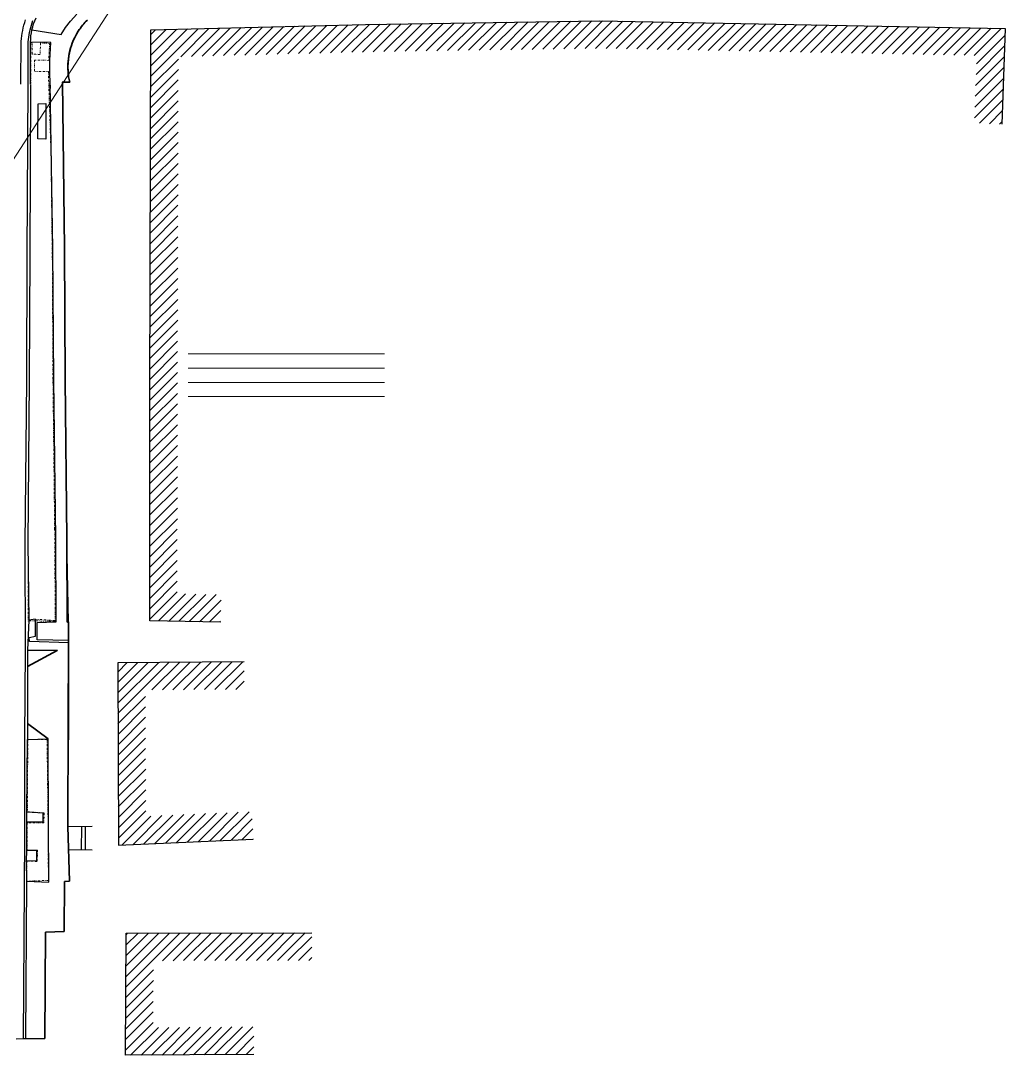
# Model space of a CAD drawing. Header units: feet. Extents: x 6439700 to 6442002, y 1883557 to 1884423.
# Drawn here: x 6440090.8 to 6440341.2, y 1883602.2 to 1883865.4 of the extents above; entities that cross this region are included whole.
import ezdxf
from ezdxf.lldxf.tags import DXFTag

# ---------------------------------------------------------------- set-up
doc = ezdxf.new("R2010")
doc.units = ezdxf.units.FT
doc.header["$MEASUREMENT"] = 0
doc.linetypes.add('DASHDOT', pattern=[1, 0.5, -0.25, 0, -0.25])
for name, color, linetype, lineweight in [('V-DETL-PATT-BLDG-', 253, 'Continuous', 13), ('VF-BLDG-LINE-', 253, 'Continuous', 25), ('VF-COMM-OVHD-LINE-', 253, 'OVERHEADCOMM', 15), ('VF-ELEC-OVHD-LINE-', 253, 'OVERHEADELECTRIC', 15), ('VF-ROAD-DRIV-LINE-', 253, 'Continuous', 35), ('VF-SSWR-GEOP-LINE-QLB-', 253, 'SEWER', 15), ('VF-STRM-GEOP-LINE-QLB-', 253, 'STORMDRAIN', 15), ('VF-TOPO-BRKL-LINE-', 253, 'DASHDOT', 13), ('VF-TOPO-CONC-EDGE-LINE-', 253, 'Continuous', 25), ('VF-TOPO-CONC-GTFL-LINE-', 253, 'Continuous', 25), ('VF-TOPO-CONC-LIPG-LINE-', 253, 'Continuous', 25), ('VF-TOPO-CONC-SWLK-LINE-', 253, 'Continuous', 25), ('VF-TOPO-CONC-TBCB-LINE-', 253, 'Continuous', 25), ('VF-TOPO-CONC-TBWK-LINE-', 253, 'Continuous', 35)]:
    doc.layers.add(name, color=color, linetype=linetype, lineweight=lineweight)
doc.layers.add('VF-TINN-DSRF-BNDY-', color=253, linetype='Continuous', lineweight=25, plot=False)
doc.styles.get("Standard").update_dxf_attribs({"font": 'arial.ttf'})
tags = doc.linetypes.add('OVERHEADCOMM', pattern='A,1,-0.03,["OC",Standard,S=0.08,R=0,X=0,Y=-0.04],-0.16,1', length=2.19).pattern_tags.tags
tags[6] = DXFTag(74, 10)
tags = doc.linetypes.add('OVERHEADELECTRIC', pattern='A,1,-0.03,["OE",Standard,S=0.08,R=0,X=0,Y=-0.04],-0.16,1', length=2.19).pattern_tags.tags
tags[6] = DXFTag(74, 10)
tags = doc.linetypes.add('SEWER', pattern='A,1,-0.03,["SS",Standard,S=0.08,R=0,X=0,Y=-0.04],-0.16,1', length=2.19).pattern_tags.tags
tags[6] = DXFTag(74, 10)
tags = doc.linetypes.add('STORMDRAIN', pattern='A,1,-0.03,["SD",Standard,S=0.08,R=0,X=0,Y=-0.04],-0.16,1', length=2.19).pattern_tags.tags
tags[6] = DXFTag(74, 10)

# ---------------------------------------------------------------- blocks, each defined once
blk = doc.blocks.new('205-Corteen CONC PAD')
at = {"layer": 'VF-TOPO-CONC-EDGE-LINE-'}
blk.add_polyline3d([(6440095.26, 1883844.26, 658.16), (6440097.18, 1883844.3, 658.17), (6440097.23, 1883835.23, 658.11), (6440095.17, 1883835.31, 658.19), (6440095.26, 1883844.26, 658.16)], close=True, dxfattribs=at)

msp = doc.modelspace()

# ---------------------------------------------------------------- hatches: boundary and pattern name
at = {"layer": 'V-DETL-PATT-BLDG-'}
h = msp.add_hatch(dxfattribs=at)
h.set_pattern_fill('ANSI31', color=256, scale=15)
h.set_pattern_definition([(45, (0, 0), (-1.3258252147, 1.3258252147), [])])
h.paths.add_polyline_path([(6440130.91, 1883856.24), (6440178.68, 1883857.46), (6440238.1, 1883858.39), (6440333.96, 1883856.54), (6440333.32, 1883839.35), (6440340.31, 1883839.09), (6440341.22, 1883863.4), (6440238.12, 1883865.4), (6440178.53, 1883864.46), (6440123.93, 1883863.06), (6440123.68, 1883770.2), (6440123.61, 1883712.77), (6440141.65, 1883712.38), (6440141.8, 1883719.38), (6440130.62, 1883719.62), (6440130.68, 1883770.19)])
h.paths.add_polyline_path([(6440122.51, 1883695.13), (6440147.66, 1883695.32), (6440147.61, 1883702.32), (6440115.48, 1883702.08), (6440115.67, 1883655.69), (6440149.94, 1883657.21), (6440149.63, 1883664.2), (6440122.64, 1883663.01)])
h.paths.add_polyline_path([(6440164.81, 1883633.33), (6440117.6, 1883633.26), (6440117.44, 1883602.2), (6440150.13, 1883602.45), (6440150.08, 1883609.45), (6440124.47, 1883609.26), (6440124.57, 1883626.27), (6440164.82, 1883626.33)])

# ---------------------------------------------------------------- linework, layer by layer
at = {"layer": 'VF-BLDG-LINE-'}
for points in [[(6440141.65, 1883712.38, 681.6), (6440123.61, 1883712.77, 677.18), (6440123.68, 1883770.2, 676.9), (6440123.93, 1883863.06, 676.85), (6440178.53, 1883864.46, 681.56), (6440238.12, 1883865.4, 686.2), (6440341.22, 1883863.4, 677.89), (6440340.31, 1883839.09, 677.07)], [(6440147.61, 1883702.32, 680.35), (6440115.48, 1883702.08, 679.97), (6440115.67, 1883655.69, 680.59), (6440149.94, 1883657.21, 679.72)], [(6440150.13, 1883602.45, 679.05), (6440117.44, 1883602.2, 679.2), (6440117.6, 1883633.26, 678.82), (6440164.81, 1883633.33, 677.96)]]:
    msp.add_polyline3d(points, dxfattribs=at)
at = {"layer": 'VF-COMM-OVHD-LINE-', "ltscale": 0.6}
msp.add_line((6440133.37, 1883769.8), (6440183.37, 1883769.8), dxfattribs=at)
at = {"layer": 'VF-ELEC-OVHD-LINE-', "ltscale": 0.6}
msp.add_line((6440133.37, 1883780.65), (6440183.37, 1883780.65), dxfattribs=at)
msp.add_lwpolyline([(6440119.47, 1883877.36), (6440056.9, 1883780.8), (6440054.32, 1883708.03), (6440053.4, 1883609.39)], dxfattribs=at)
at = {"layer": 'VF-ROAD-DRIV-LINE-'}
msp.add_line((6440097.75, 1883682.7, 656.41), (6440092.5, 1883686.65, 655.58), dxfattribs=at)
msp.add_polyline3d([(6440092.55, 1883701.08, 655.77), (6440100.12, 1883705.22, 656.34), (6440092.57, 1883705.31, 656.22)], dxfattribs=at)
at = {"layer": 'VF-SSWR-GEOP-LINE-QLB-', "ltscale": 0.6}
msp.add_line((6440133.37, 1883777), (6440183.37, 1883777), dxfattribs=at)
at = {"layer": 'VF-STRM-GEOP-LINE-QLB-', "ltscale": 0.6}
msp.add_line((6440133.37, 1883773.4), (6440183.37, 1883773.4), dxfattribs=at)
at = {"layer": 'VF-TINN-DSRF-BNDY-'}
msp.add_polyline3d([(6440089.62, 1883606.43, 655.39), (6440091.53, 1883606.46, 655.3), (6440092.1, 1883606.49, 655.82), (6440096.96, 1883606.48, 656.08), (6440097.1, 1883633.56, 656.64), (6440101.84, 1883633.66, 657.27), (6440101.92, 1883646.46, 657.19), (6440103.25, 1883646.53, 657.11), (6440102.81, 1883660.43, 656.25), (6440103.03, 1883686.75, 656.54), (6440102.98, 1883707.17, 656.67), (6440102.94, 1883707.76, 657.05), (6440102.95, 1883712.46, 656.89), (6440102.56, 1883733.66, 657.7), (6440102.14, 1883774.02, 657.93), (6440101.94, 1883807.5, 658.12), (6440101.42, 1883849.75, 658.23), (6440103.27, 1883849.79, 658.26), (6440103.32, 1883849.84, 658.25), (6440103.06, 1883851.1, 658.25), (6440102.86, 1883853.78, 658.22), (6440103.1, 1883856.48, 658.2), (6440103.75, 1883859.09, 658.17), (6440103.97, 1883859.72, 658.17), (6440104.59, 1883861.16, 658.18), (6440105.49, 1883862.76, 658.23), (6440106.57, 1883864.24, 658.27), (6440107.49, 1883865.25, 658.3), (6440107.83, 1883865.56, 658.31)], dxfattribs=at)
at = {"layer": 'VF-TOPO-BRKL-LINE-'}
msp.add_line((6440094.58, 1883713.15, 656.31), (6440099.53, 1883712.79, 656.77), dxfattribs=at)
for points in [[(6440098.17, 1883859.64, 657.81), (6440095.81, 1883859.74, 657.78), (6440095.78, 1883856.82, 657.77), (6440093.69, 1883856.9, 657.77), (6440093.76, 1883859.83, 657.72), (6440093.4, 1883859.79, 657.76), (6440093.25, 1883831.9, 657.74), (6440093.16, 1883803.94, 657.29), (6440093.02, 1883771.62, 656.86), (6440092.67, 1883735.86, 656.59), (6440092.71, 1883712.69, 656.4)], [(6440098.17, 1883859.64, 657.81), (6440097.92, 1883855.32, 657.94), (6440094.32, 1883855.34, 657.78), (6440094.3, 1883852.53, 657.84), (6440097.84, 1883852.46, 657.92), (6440098.5, 1883831.87, 658.1), (6440098.85, 1883804.45, 657.71), (6440099.02, 1883772.95, 657.66), (6440099.44, 1883736.04, 657.51), (6440099.6, 1883712.62, 656.78), (6440094.53, 1883712.71, 656.49), (6440092.71, 1883712.69, 656.4)], [(6440097.51, 1883682.55, 656.1), (6440097.77, 1883661.22, 656.16), (6440097.85, 1883646.68, 656.3), (6440092.32, 1883646.52, 656.02)], [(6440097.51, 1883682.55, 656.1), (6440092.59, 1883682.54, 655.99), (6440092.55, 1883664.15, 655.85), (6440096.77, 1883663.86, 656.09), (6440096.69, 1883661.37, 656.05), (6440092.49, 1883661.34, 655.9), (6440092.45, 1883654.41, 655.88), (6440095.07, 1883654.39, 656.03), (6440095.01, 1883651.54, 656.15), (6440092.4, 1883651.58, 655.91), (6440092.32, 1883646.52, 656.02)]]:
    msp.add_polyline3d(points, dxfattribs=at)
at = {"layer": 'VF-TOPO-CONC-EDGE-LINE-'}
for p, q in [((6440103.48, 1883865.28, 658.17), (6440105.05, 1883867.08, 658.22)), ((6440102.23, 1883863.64, 658.16), (6440103.48, 1883865.28, 658.17)), ((6440093.66, 1883863.09, 657.99), (6440101.08, 1883861.92, 658.14)), ((6440101.08, 1883861.92, 658.14), (6440102.23, 1883863.64, 658.16)), ((6440099.81, 1883712.49, 656.77), (6440099.7, 1883733.64, 657.8)), ((6440094.58, 1883713.15, 656.31), (6440092.9, 1883712.92, 656.18)), ((6440094.56, 1883708.85, 656.44), (6440094.58, 1883713.15, 656.31)), ((6440094.95, 1883707.86, 656.99), (6440094.97, 1883712.3, 656.57)), ((6440094.97, 1883712.3, 656.57), (6440099.81, 1883712.49, 656.77)), ((6440092.92, 1883708.46, 656.45), (6440094.56, 1883708.85, 656.44)), ((6440093.07, 1883707.48, 656.28), (6440092.92, 1883708.46, 656.45)), ((6440102.98, 1883707.17, 656.67), (6440093.07, 1883707.48, 656.28)), ((6440102.94, 1883707.76, 657.05), (6440094.95, 1883707.86, 656.99)), ((6440096.55, 1883663.8, 656.17), (6440092.36, 1883664.05, 655.88)), ((6440096.56, 1883661.58, 656.13), (6440096.55, 1883663.8, 656.17)), ((6440092.37, 1883661.64, 655.93), (6440096.56, 1883661.58, 656.13)), ((6440108.97, 1883660.38, 657.54), (6440102.81, 1883660.36, 656.33)), ((6440106.28, 1883654.51, 656.72), (6440106.32, 1883660.37, 656.73)), ((6440107.28, 1883654.51, 657.31), (6440107.28, 1883660.38, 657.29)), ((6440094.9, 1883654.28, 655.99), (6440092.39, 1883654.31, 655.97)), ((6440094.91, 1883651.74, 656.08), (6440094.9, 1883654.28, 655.99)), ((6440103, 1883654.52, 656.21), (6440109, 1883654.51, 657.49)), ((6440092.29, 1883651.71, 655.95), (6440094.91, 1883651.74, 656.08)), ((6440092.36, 1883646.49, 656.03), (6440097.94, 1883646.29, 656.63))]:
    msp.add_line(p, q, dxfattribs=at)
at = {"layer": 'VF-TOPO-CONC-GTFL-LINE-'}
for p, q in [((6440093.51, 1883864.24, 657.35), (6440093.7, 1883864.83, 657.35)), ((6440093.7, 1883864.83, 657.35), (6440093.9, 1883865.42, 657.36)), ((6440092.84, 1883861.21, 657.33), (6440092.93, 1883861.82, 657.33)), ((6440092.93, 1883861.82, 657.33), (6440093.05, 1883862.43, 657.34)), ((6440093.05, 1883862.43, 657.34), (6440093.18, 1883863.04, 657.34)), ((6440093.18, 1883863.04, 657.34), (6440093.34, 1883863.64, 657.35)), ((6440093.34, 1883863.64, 657.35), (6440093.51, 1883864.24, 657.35)), ((6440092.69, 1883849.06, 657.31), (6440092.71, 1883859.99, 657.32)), ((6440092.71, 1883859.99, 657.32), (6440092.76, 1883860.6, 657.32)), ((6440092.76, 1883860.6, 657.32), (6440092.84, 1883861.21, 657.33)), ((6440092.49, 1883805.92, 656.83), (6440092.7, 1883849.08, 657.31)), ((6440092.33, 1883773.83, 656.41), (6440092.49, 1883805.92, 656.83)), ((6440091.97, 1883732.36, 656.05), (6440092.33, 1883773.83, 656.41)), ((6440092.02, 1883705.34, 655.7), (6440091.97, 1883732.36, 656.05)), ((6440091.89, 1883682.71, 655.42), (6440092.02, 1883705.34, 655.7)), ((6440091.87, 1883682.54, 655.6), (6440091.89, 1883682.71, 655.42)), ((6440091.88, 1883657.82, 655.42), (6440091.87, 1883682.54, 655.6)), ((6440091.53, 1883606.46, 655.3), (6440091.88, 1883657.82, 655.42))]:
    msp.add_line(p, q, dxfattribs=at)
at = {"layer": 'VF-TOPO-CONC-LIPG-LINE-'}
for p, q in [((6440091.64, 1883864.28, 657.46), (6440091.83, 1883864.96, 657.46)), ((6440091.83, 1883864.96, 657.46), (6440092.05, 1883865.62, 657.46)), ((6440091.09, 1883861.53, 657.47), (6440091.19, 1883862.22, 657.47)), ((6440091.19, 1883862.22, 657.47), (6440091.31, 1883862.91, 657.47)), ((6440091.31, 1883862.91, 657.47), (6440091.46, 1883863.6, 657.46)), ((6440091.46, 1883863.6, 657.46), (6440091.64, 1883864.28, 657.46)), ((6440090.81, 1883849.23, 657.48), (6440090.95, 1883860.15, 657.48)), ((6440090.95, 1883860.15, 657.48), (6440091.01, 1883860.84, 657.47)), ((6440091.01, 1883860.84, 657.47), (6440091.09, 1883861.53, 657.47))]:
    msp.add_line(p, q, dxfattribs=at)
at = {"layer": 'VF-TOPO-CONC-SWLK-LINE-'}
for p, q in [((6440098.46, 1883859.83, 658.08), (6440093.31, 1883859.95, 657.96)), ((6440098.18, 1883855.3, 658.05), (6440098.46, 1883859.83, 658.08)), ((6440098.19, 1883851.71, 658.13), (6440098.18, 1883855.3, 658.05)), ((6440098.42, 1883848.13, 658.22), (6440098.19, 1883851.71, 658.13)), ((6440098.98, 1883807.25, 657.98), (6440098.33, 1883849.6, 658.21)), ((6440099.24, 1883773.92, 657.95), (6440098.98, 1883807.25, 657.98)), ((6440099.7, 1883733.64, 657.8), (6440099.24, 1883773.92, 657.95)), ((6440097.86, 1883661.37, 656.21), (6440097.75, 1883682.7, 656.41)), ((6440097.94, 1883646.29, 656.63), (6440097.86, 1883661.37, 656.21))]:
    msp.add_line(p, q, dxfattribs=at)
at = {"layer": 'VF-TOPO-CONC-TBCB-LINE-'}
for p, q in [((6440093.85, 1883863.87, 657.92), (6440094.09, 1883864.63, 657.86)), ((6440094.09, 1883864.63, 657.86), (6440094.38, 1883865.39, 657.79)), ((6440094.38, 1883865.39, 657.79), (6440094.7, 1883866.13, 657.73)), ((6440093.41, 1883861.53, 657.97), (6440093.51, 1883862.31, 657.98)), ((6440093.51, 1883862.31, 657.98), (6440093.66, 1883863.09, 657.99)), ((6440093.66, 1883863.09, 657.99), (6440093.85, 1883863.87, 657.92)), ((6440093.31, 1883859.95, 657.96), (6440093.34, 1883860.74, 657.96)), ((6440093.33, 1883849.3, 657.98), (6440093.31, 1883859.95, 657.96)), ((6440093.34, 1883860.74, 657.96), (6440093.41, 1883861.53, 657.97)), ((6440093.32, 1883848.99, 657.95), (6440093.09, 1883805.76, 657.5)), ((6440093.09, 1883805.76, 657.5), (6440092.93, 1883773.96, 657.14)), ((6440092.93, 1883773.96, 657.14), (6440092.62, 1883732.47, 656.69)), ((6440092.62, 1883732.47, 656.69), (6440092.9, 1883712.92, 656.18)), ((6440092.9, 1883712.92, 656.18), (6440092.57, 1883705.31, 656.22)), ((6440092.57, 1883705.31, 656.22), (6440092.55, 1883701.08, 655.77)), ((6440092.55, 1883701.08, 655.77), (6440092.5, 1883686.65, 655.58)), ((6440092.5, 1883686.65, 655.58), (6440092.5, 1883682.57, 656.19)), ((6440092.36, 1883664.05, 655.88), (6440092.5, 1883682.57, 656.19)), ((6440092.5, 1883682.57, 656.19), (6440097.75, 1883682.7, 656.41)), ((6440092.37, 1883661.64, 655.93), (6440092.36, 1883664.05, 655.88)), ((6440092.39, 1883654.31, 655.97), (6440092.37, 1883661.64, 655.93)), ((6440092.29, 1883651.71, 655.95), (6440092.39, 1883654.31, 655.97)), ((6440092.36, 1883646.49, 656.03), (6440092.29, 1883651.71, 655.95)), ((6440092.1, 1883606.49, 655.82), (6440092.36, 1883646.49, 656.03))]:
    msp.add_line(p, q, dxfattribs=at)
at = {"layer": 'VF-TOPO-CONC-TBWK-LINE-'}
for p, q in [((6440106.54, 1883864.25, 658.27), (6440106.83, 1883864.6, 658.28)), ((6440106.83, 1883864.6, 658.28), (6440107.14, 1883864.94, 658.29)), ((6440107.14, 1883864.94, 658.29), (6440107.46, 1883865.26, 658.3)), ((6440107.46, 1883865.26, 658.3), (6440107.79, 1883865.57, 658.31)), ((6440104.56, 1883861.16, 658.18), (6440104.99, 1883861.97, 658.2)), ((6440104.99, 1883861.97, 658.2), (6440105.46, 1883862.76, 658.23)), ((6440105.46, 1883862.76, 658.23), (6440105.71, 1883863.15, 658.24)), ((6440105.71, 1883863.15, 658.24), (6440105.98, 1883863.53, 658.25)), ((6440105.98, 1883863.53, 658.25), (6440106.25, 1883863.89, 658.26)), ((6440106.25, 1883863.89, 658.26), (6440106.54, 1883864.25, 658.27)), ((6440103.49, 1883858.46, 658.18), (6440103.7, 1883859.1, 658.17)), ((6440103.7, 1883859.1, 658.17), (6440103.93, 1883859.73, 658.17)), ((6440103.93, 1883859.73, 658.17), (6440104.18, 1883860.34, 658.16)), ((6440104.18, 1883860.34, 658.16), (6440104.56, 1883861.16, 658.18)), ((6440102.94, 1883855.81, 658.2), (6440103.04, 1883856.48, 658.2)), ((6440103.04, 1883856.48, 658.2), (6440103.17, 1883857.15, 658.19)), ((6440103.17, 1883857.15, 658.19), (6440103.32, 1883857.81, 658.19)), ((6440103.32, 1883857.81, 658.19), (6440103.49, 1883858.46, 658.18)), ((6440102.81, 1883853.78, 658.22), (6440102.83, 1883854.46, 658.22)), ((6440102.83, 1883854.46, 658.22), (6440102.87, 1883855.14, 658.21)), ((6440102.87, 1883855.14, 658.21), (6440102.94, 1883855.81, 658.2)), ((6440102.82, 1883853.1, 658.23), (6440102.81, 1883853.78, 658.22)), ((6440102.85, 1883852.43, 658.24), (6440102.82, 1883853.1, 658.23)), ((6440102.91, 1883851.76, 658.24), (6440102.85, 1883852.43, 658.24)), ((6440103, 1883851.09, 658.25), (6440102.91, 1883851.76, 658.24)), ((6440101.39, 1883849.74, 658.24), (6440103.27, 1883849.79, 658.26)), ((6440101.42, 1883849.76, 658.23), (6440103.32, 1883849.84, 658.25)), ((6440101.94, 1883807.5, 658.12), (6440101.42, 1883849.76, 658.23)), ((6440103.12, 1883850.43, 658.25), (6440103, 1883851.09, 658.25)), ((6440103.27, 1883849.79, 658.26), (6440103.12, 1883850.43, 658.25)), ((6440102.14, 1883774.02, 657.93), (6440101.94, 1883807.5, 658.12)), ((6440102.56, 1883733.66, 657.7), (6440102.14, 1883774.02, 657.93)), ((6440102.61, 1883712.41, 656.95), (6440102.56, 1883733.66, 657.7)), ((6440102.95, 1883712.46, 656.89), (6440102.61, 1883712.41, 656.95)), ((6440102.94, 1883707.76, 657.05), (6440102.95, 1883712.46, 656.89)), ((6440102.89, 1883686.55, 656.56), (6440102.98, 1883707.17, 656.67)), ((6440102.98, 1883707.17, 656.67), (6440102.94, 1883707.76, 657.05)), ((6440102.81, 1883660.43, 656.25), (6440102.89, 1883686.55, 656.56)), ((6440103.25, 1883646.53, 657.11), (6440102.81, 1883660.43, 656.25)), ((6440101.84, 1883633.66, 657.27), (6440101.92, 1883646.46, 657.19)), ((6440101.92, 1883646.46, 657.19), (6440103.25, 1883646.53, 657.11)), ((6440096.96, 1883606.48, 656.08), (6440097.09, 1883633.57, 656.56)), ((6440097.09, 1883633.57, 656.56), (6440097.1, 1883633.56, 656.64)), ((6440097.1, 1883633.56, 656.64), (6440101.84, 1883633.66, 657.27))]:
    msp.add_line(p, q, dxfattribs=at)

# ---------------------------------------------------------------- block references
at = {"layer": 'VF-ROAD-DRIV-LINE-'}
msp.add_blockref('205-Corteen CONC PAD', (0, 0), dxfattribs=at)

doc.saveas('drawing.dxf')
